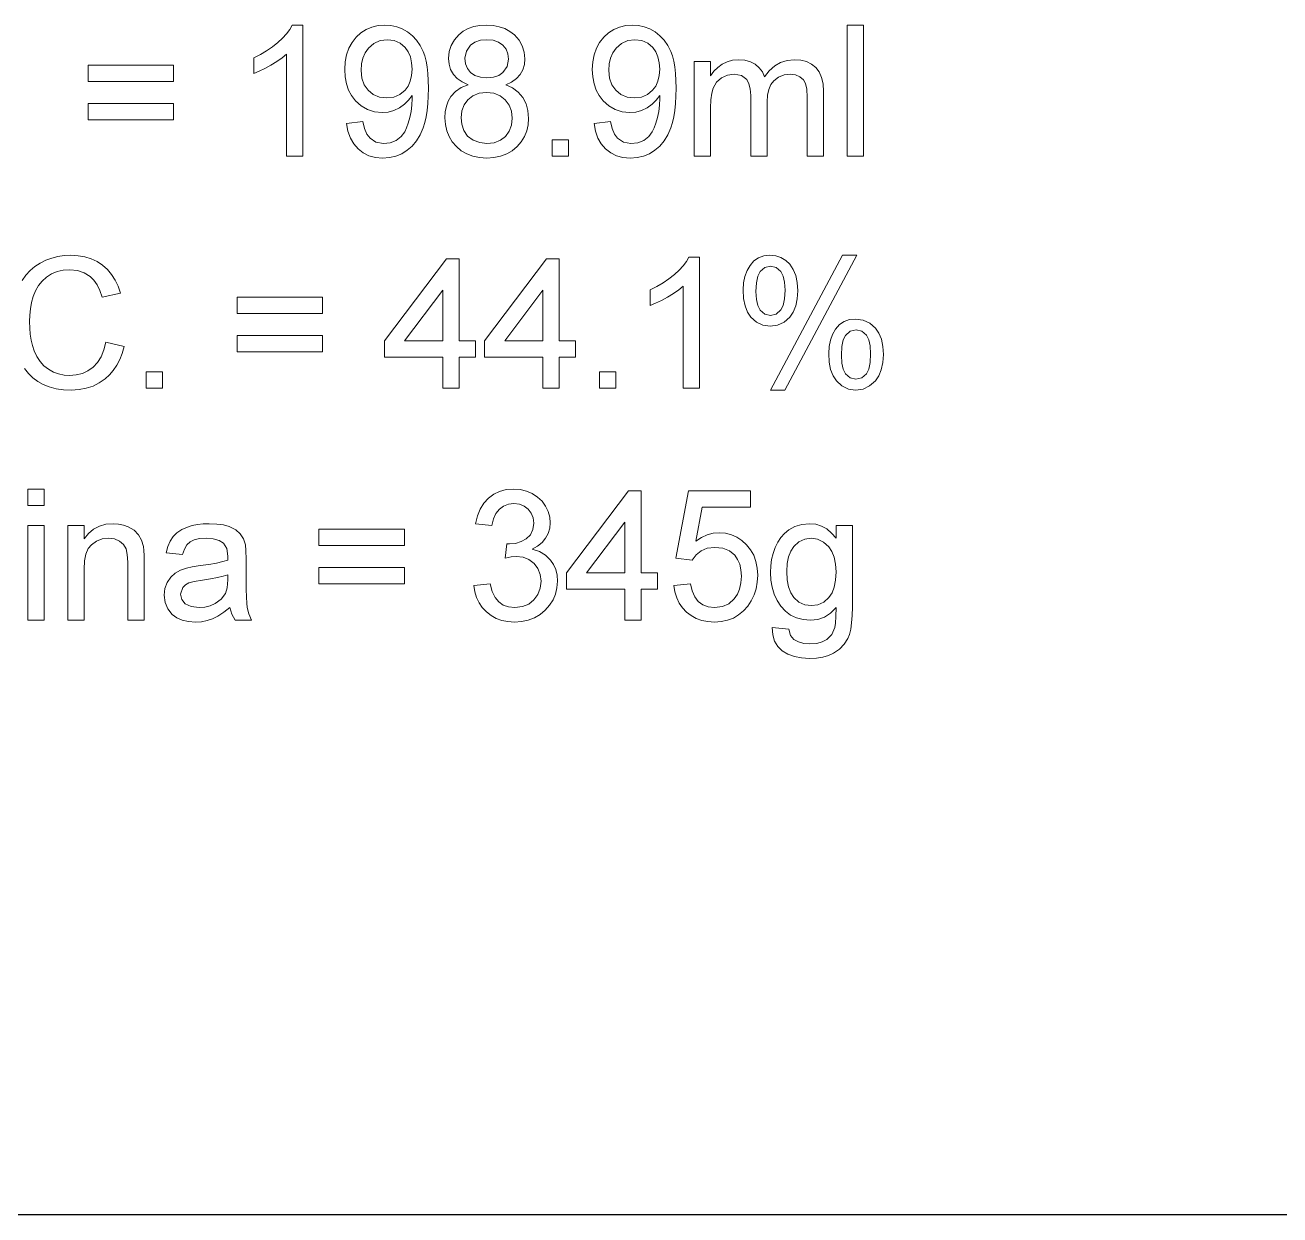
# Model space of a CAD drawing. Header units: millimetres. Extents: x 5 to 286, y 5 to 409.
# Drawn here: x 147.35 to 190.42, y 5 to 45.83 of the extents above; entities that cross this region are included whole.
import ezdxf

# ---------------------------------------------------------------- set-up
doc = ezdxf.new("R2010")
doc.units = ezdxf.units.MM
doc.header["$LTSCALE"] = 0.2
doc.layers.add('OUTLINE', color=7, linetype='Continuous', lineweight=25)
doc.layers.add('TEXT', color=2, linetype='Continuous')

msp = doc.modelspace()

# ---------------------------------------------------------------- linework, layer by layer
at = {"layer": 'OUTLINE'}
msp.add_line((286, 5), (5, 5), dxfattribs=at)
at = {"layer": 'TEXT', "lineweight": 13}
for points in [[(156.882, 41.331), (156.319, 41.331), (156.319, 44.838), (156.17, 44.712), (155.992, 44.585), (155.787, 44.459), (155.574, 44.342), (155.377, 44.248), (155.194, 44.174), (155.194, 44.706), (155.423, 44.82), (155.637, 44.946), (155.835, 45.083), (156.02, 45.232), (156.183, 45.385), (156.321, 45.536), (156.433, 45.685), (156.52, 45.831), (156.882, 45.831)], [(158.382, 42.456), (158.944, 42.519), (159, 42.28), (159.08, 42.089), (159.187, 41.946), (159.392, 41.813), (159.647, 41.769), (159.876, 41.796), (160.083, 41.876), (160.254, 42.003), (160.378, 42.165), (160.443, 42.3), (160.502, 42.464), (160.557, 42.657), (160.6, 42.868), (160.626, 43.086), (160.635, 43.311), (160.632, 43.42), (160.513, 43.256), (160.368, 43.115), (160.197, 42.995), (160.008, 42.904), (159.809, 42.849), (159.6, 42.831), (159.341, 42.856), (159.104, 42.933), (158.887, 43.06), (158.691, 43.237), (158.557, 43.41), (158.453, 43.604), (158.379, 43.818), (158.334, 44.052), (158.319, 44.308), (158.335, 44.572), (158.382, 44.814), (158.461, 45.035), (158.57, 45.235), (158.711, 45.413), (158.876, 45.563), (159.057, 45.68), (159.254, 45.764), (159.466, 45.814), (159.694, 45.831), (159.903, 45.816), (160.103, 45.772), (160.293, 45.699), (160.474, 45.596), (160.64, 45.466), (160.785, 45.312), (160.908, 45.132), (161.011, 44.927), (161.067, 44.772), (161.113, 44.595), (161.148, 44.396), (161.174, 44.176), (161.189, 43.934), (161.194, 43.67), (161.189, 43.394), (161.174, 43.138), (161.149, 42.901), (161.113, 42.683), (161.067, 42.485), (161.011, 42.306), (160.909, 42.068), (160.783, 41.859), (160.636, 41.681), (160.466, 41.534), (160.278, 41.418), (160.073, 41.335), (159.854, 41.285), (159.618, 41.269), (159.372, 41.288), (159.15, 41.346), (158.951, 41.444), (158.775, 41.58), (158.628, 41.752), (158.513, 41.955), (158.431, 42.19)], [(162.558, 43.784), (162.348, 43.879), (162.178, 43.997), (162.048, 44.138), (161.956, 44.302), (161.9, 44.485), (161.882, 44.689), (161.904, 44.921), (161.971, 45.133), (162.082, 45.327), (162.238, 45.501), (162.39, 45.62), (162.561, 45.712), (162.751, 45.778), (162.959, 45.818), (163.187, 45.831), (163.415, 45.818), (163.625, 45.777), (163.817, 45.71), (163.99, 45.615), (164.144, 45.494), (164.303, 45.316), (164.416, 45.12), (164.484, 44.906), (164.507, 44.673), (164.489, 44.476), (164.434, 44.297), (164.343, 44.136), (164.215, 43.996), (164.05, 43.878), (163.847, 43.784), (164.082, 43.676), (164.277, 43.531), (164.431, 43.349), (164.543, 43.135), (164.61, 42.896), (164.632, 42.631), (164.616, 42.407), (164.569, 42.199), (164.489, 42.005), (164.378, 41.826), (164.236, 41.661), (164.067, 41.52), (163.879, 41.41), (163.671, 41.331), (163.443, 41.284), (163.194, 41.269), (162.946, 41.284), (162.718, 41.332), (162.51, 41.41), (162.321, 41.521), (162.153, 41.663), (162.01, 41.828), (161.899, 42.009), (161.82, 42.206), (161.773, 42.418), (161.757, 42.647), (161.77, 42.857), (161.809, 43.049), (161.874, 43.224), (161.965, 43.381), (162.123, 43.557), (162.321, 43.692)], [(166.882, 42.456), (167.444, 42.519), (167.5, 42.28), (167.58, 42.089), (167.687, 41.946), (167.892, 41.813), (168.147, 41.769), (168.376, 41.796), (168.583, 41.876), (168.754, 42.003), (168.878, 42.165), (168.943, 42.3), (169.002, 42.464), (169.057, 42.657), (169.1, 42.868), (169.126, 43.086), (169.135, 43.311), (169.132, 43.42), (169.013, 43.256), (168.868, 43.115), (168.697, 42.995), (168.508, 42.904), (168.309, 42.849), (168.1, 42.831), (167.841, 42.856), (167.604, 42.933), (167.387, 43.06), (167.191, 43.237), (167.057, 43.41), (166.953, 43.604), (166.879, 43.818), (166.834, 44.052), (166.819, 44.308), (166.835, 44.572), (166.882, 44.814), (166.961, 45.035), (167.07, 45.235), (167.211, 45.413), (167.376, 45.563), (167.557, 45.68), (167.754, 45.764), (167.966, 45.814), (168.194, 45.831), (168.403, 45.816), (168.603, 45.772), (168.793, 45.699), (168.974, 45.596), (169.14, 45.466), (169.285, 45.312), (169.408, 45.132), (169.511, 44.927), (169.567, 44.772), (169.613, 44.595), (169.648, 44.396), (169.674, 44.176), (169.689, 43.934), (169.694, 43.67), (169.689, 43.394), (169.674, 43.138), (169.649, 42.901), (169.613, 42.683), (169.567, 42.485), (169.511, 42.306), (169.409, 42.068), (169.283, 41.859), (169.136, 41.681), (168.966, 41.534), (168.778, 41.418), (168.573, 41.335), (168.354, 41.285), (168.118, 41.269), (167.872, 41.288), (167.65, 41.346), (167.451, 41.444), (167.275, 41.58), (167.128, 41.752), (167.013, 41.955), (166.931, 42.19)], [(175.569, 41.331), (175.569, 45.831), (176.132, 45.831), (176.132, 41.331)], [(160.632, 44.32), (160.617, 44.541), (160.573, 44.737), (160.5, 44.91), (160.398, 45.058), (160.226, 45.21), (160.02, 45.301), (159.782, 45.331), (159.535, 45.298), (159.32, 45.2), (159.135, 45.037), (159.024, 44.879), (158.945, 44.7), (158.898, 44.498), (158.882, 44.275), (158.909, 44.013), (158.988, 43.786), (159.122, 43.593), (159.3, 43.448), (159.515, 43.36), (159.768, 43.331), (160.005, 43.36), (160.212, 43.448), (160.389, 43.593), (160.495, 43.737), (160.571, 43.906), (160.617, 44.101)], [(162.444, 44.692), (162.466, 44.507), (162.531, 44.345), (162.639, 44.207), (162.788, 44.102), (162.975, 44.04), (163.2, 44.019), (163.421, 44.039), (163.605, 44.102), (163.752, 44.206), (163.896, 44.413), (163.944, 44.663), (163.922, 44.842), (163.856, 45), (163.745, 45.139), (163.595, 45.246), (163.412, 45.31), (163.194, 45.331), (162.975, 45.31), (162.791, 45.247), (162.642, 45.143), (162.494, 44.936)], [(169.132, 44.32), (169.117, 44.541), (169.073, 44.737), (169, 44.91), (168.898, 45.058), (168.726, 45.21), (168.52, 45.301), (168.282, 45.331), (168.035, 45.298), (167.82, 45.2), (167.635, 45.037), (167.524, 44.879), (167.445, 44.7), (167.398, 44.498), (167.382, 44.275), (167.409, 44.013), (167.488, 43.786), (167.622, 43.593), (167.8, 43.448), (168.015, 43.36), (168.268, 43.331), (168.505, 43.36), (168.712, 43.448), (168.889, 43.593), (168.995, 43.737), (169.071, 43.906), (169.117, 44.101)], [(152.444, 43.894), (149.507, 43.894), (149.507, 44.456), (152.444, 44.456)], [(170.319, 41.331), (170.319, 44.581), (170.882, 44.581), (170.882, 44.092), (170.992, 44.247), (171.124, 44.38), (171.277, 44.492), (171.45, 44.576), (171.637, 44.627), (171.839, 44.644), (172.059, 44.626), (172.251, 44.574), (172.415, 44.488), (172.55, 44.37), (172.656, 44.225), (172.731, 44.053), (172.896, 44.265), (173.08, 44.431), (173.283, 44.549), (173.504, 44.62), (173.744, 44.644), (173.974, 44.627), (174.176, 44.577), (174.349, 44.493), (174.495, 44.376), (174.609, 44.225), (174.691, 44.038), (174.74, 43.814), (174.757, 43.555), (174.757, 41.331), (174.194, 41.331), (174.194, 43.355), (174.181, 43.635), (174.141, 43.824), (174.065, 43.954), (173.946, 44.056), (173.793, 44.122), (173.615, 44.144), (173.4, 44.119), (173.21, 44.044), (173.046, 43.918), (172.947, 43.789), (172.876, 43.626), (172.834, 43.428), (172.819, 43.197), (172.819, 41.331), (172.257, 41.331), (172.257, 43.418), (172.242, 43.639), (172.197, 43.821), (172.123, 43.962), (171.946, 44.098), (171.684, 44.144), (171.461, 44.113), (171.255, 44.022), (171.086, 43.873), (170.97, 43.668), (170.921, 43.49), (170.892, 43.267), (170.882, 42.997), (170.882, 41.331)], [(162.319, 42.652), (162.342, 42.429), (162.411, 42.213), (162.536, 42.025), (162.729, 41.885), (162.96, 41.798), (163.199, 41.769), (163.452, 41.796), (163.665, 41.877), (163.839, 42.013), (163.967, 42.191), (164.044, 42.398), (164.069, 42.635), (164.043, 42.875), (163.964, 43.086), (163.832, 43.268), (163.654, 43.407), (163.437, 43.491), (163.181, 43.519), (162.931, 43.491), (162.72, 43.409), (162.548, 43.271), (162.421, 43.092), (162.345, 42.886)], [(152.444, 42.581), (149.507, 42.581), (149.507, 43.144), (152.444, 43.144)], [(165.444, 41.331), (165.444, 41.894), (166.007, 41.894), (166.007, 41.331)], [(171.997, 36.746), (172.012, 36.984), (172.056, 37.203), (172.13, 37.404), (172.233, 37.586), (172.365, 37.737), (172.523, 37.845), (172.707, 37.91), (172.918, 37.932), (173.116, 37.913), (173.295, 37.855), (173.457, 37.758), (173.602, 37.622), (173.72, 37.449), (173.804, 37.24), (173.855, 36.994), (173.872, 36.711), (173.855, 36.436), (173.804, 36.194), (173.718, 35.985), (173.599, 35.81), (173.402, 35.635), (173.177, 35.53), (172.924, 35.495), (172.674, 35.529), (172.453, 35.633), (172.262, 35.806), (172.146, 35.982), (172.063, 36.197), (172.014, 36.452)], [(172.937, 33.307), (175.407, 37.932), (175.895, 37.932), (173.423, 33.307)], [(161.685, 33.37), (161.685, 34.432), (159.685, 34.432), (159.685, 34.995), (161.81, 37.807), (162.247, 37.807), (162.247, 34.995), (162.81, 34.995), (162.81, 34.432), (162.247, 34.432), (162.247, 33.37)], [(165.122, 33.37), (165.122, 34.432), (163.122, 34.432), (163.122, 34.995), (165.247, 37.807), (165.685, 37.807), (165.685, 34.995), (166.247, 34.995), (166.247, 34.432), (165.685, 34.432), (165.685, 33.37)], [(170.497, 33.37), (169.935, 33.37), (169.935, 36.876), (169.785, 36.75), (169.608, 36.624), (169.402, 36.497), (169.19, 36.381), (168.992, 36.286), (168.81, 36.212), (168.81, 36.745), (169.038, 36.859), (169.252, 36.984), (169.451, 37.122), (169.635, 37.27), (169.799, 37.424), (169.937, 37.575), (170.049, 37.723), (170.135, 37.87), (170.497, 37.87)], [(172.933, 37.557), (172.737, 37.511), (172.577, 37.371), (172.498, 37.213), (172.45, 36.986), (172.435, 36.689), (172.451, 36.418), (172.498, 36.206), (172.578, 36.054), (172.739, 35.916), (172.933, 35.87), (173.132, 35.916), (173.293, 36.055), (173.371, 36.213), (173.419, 36.439), (173.435, 36.734), (173.419, 37.007), (173.371, 37.22), (173.291, 37.373), (173.13, 37.511)], [(161.685, 34.995), (161.685, 36.731), (160.373, 34.995)], [(165.122, 34.995), (165.122, 36.731), (163.811, 34.995)], [(157.56, 35.932), (154.622, 35.932), (154.622, 36.495), (157.56, 36.495)], [(174.935, 34.559), (174.949, 34.798), (174.994, 35.018), (175.067, 35.219), (175.17, 35.4), (175.302, 35.551), (175.46, 35.658), (175.645, 35.723), (175.857, 35.745), (176.116, 35.71), (176.344, 35.607), (176.54, 35.435), (176.658, 35.262), (176.742, 35.052), (176.793, 34.806), (176.81, 34.524), (176.793, 34.248), (176.741, 34.006), (176.656, 33.798), (176.537, 33.623), (176.34, 33.447), (176.115, 33.342), (175.86, 33.307), (175.61, 33.342), (175.39, 33.446), (175.199, 33.62), (175.083, 33.796), (175.001, 34.011), (174.951, 34.266)], [(175.872, 35.37), (175.674, 35.323), (175.514, 35.184), (175.435, 35.026), (175.388, 34.798), (175.372, 34.501), (175.388, 34.232), (175.436, 34.02), (175.516, 33.868), (175.676, 33.728), (175.869, 33.682), (176.069, 33.728), (176.231, 33.868), (176.309, 34.025), (176.356, 34.252), (176.372, 34.546), (176.356, 34.82), (176.308, 35.033), (176.229, 35.185), (176.068, 35.324)], [(157.56, 34.62), (154.622, 34.62), (154.622, 35.182), (157.56, 35.182)], [(151.497, 33.37), (151.497, 33.932), (152.06, 33.932), (152.06, 33.37)], [(167.06, 33.37), (167.06, 33.932), (167.622, 33.932), (167.622, 33.37)], [(147.435, 29.346), (147.435, 29.908), (147.997, 29.908), (147.997, 29.346)], [(162.747, 26.596), (163.31, 26.658), (163.384, 26.397), (163.483, 26.19), (163.607, 26.036), (163.761, 25.93), (163.946, 25.867), (164.162, 25.846), (164.417, 25.874), (164.634, 25.961), (164.815, 26.106), (164.951, 26.293), (165.032, 26.508), (165.06, 26.75), (165.033, 26.98), (164.953, 27.181), (164.819, 27.355), (164.644, 27.487), (164.44, 27.567), (164.207, 27.594), (164.037, 27.578), (163.829, 27.533), (163.889, 28.033), (163.974, 28.026), (164.181, 28.046), (164.374, 28.104), (164.552, 28.201), (164.695, 28.339), (164.781, 28.519), (164.81, 28.741), (164.788, 28.922), (164.725, 29.081), (164.619, 29.219), (164.479, 29.324), (164.315, 29.387), (164.126, 29.408), (163.938, 29.387), (163.772, 29.325), (163.628, 29.221), (163.511, 29.075), (163.426, 28.887), (163.372, 28.658), (162.81, 28.721), (162.874, 28.987), (162.969, 29.222), (163.095, 29.426), (163.252, 29.597), (163.434, 29.733), (163.638, 29.83), (163.863, 29.889), (164.108, 29.908), (164.338, 29.891), (164.555, 29.839), (164.759, 29.752), (164.942, 29.635), (165.094, 29.493), (165.214, 29.325), (165.302, 29.141), (165.355, 28.95), (165.372, 28.751), (165.355, 28.564), (165.303, 28.389), (165.216, 28.226), (165.096, 28.079), (164.942, 27.953), (164.756, 27.849), (165.002, 27.766), (165.213, 27.64), (165.387, 27.469), (165.49, 27.316), (165.563, 27.144), (165.607, 26.955), (165.622, 26.747), (165.605, 26.52), (165.555, 26.307), (165.471, 26.108), (165.354, 25.923), (165.203, 25.753), (165.026, 25.606), (164.832, 25.492), (164.62, 25.411), (164.39, 25.362), (164.143, 25.346), (163.919, 25.359), (163.712, 25.401), (163.52, 25.471), (163.343, 25.568), (163.183, 25.694), (163.043, 25.841), (162.93, 26.005), (162.843, 26.185), (162.782, 26.382)], [(167.935, 25.408), (167.935, 26.471), (165.935, 26.471), (165.935, 27.033), (168.06, 29.846), (168.497, 29.846), (168.497, 27.033), (169.06, 27.033), (169.06, 26.471), (168.497, 26.471), (168.497, 25.408)], [(169.622, 26.596), (170.185, 26.658), (170.243, 26.411), (170.334, 26.208), (170.458, 26.05), (170.613, 25.936), (170.8, 25.868), (171.019, 25.846), (171.285, 25.878), (171.509, 25.976), (171.692, 26.138), (171.798, 26.297), (171.874, 26.479), (171.919, 26.686), (171.935, 26.916), (171.92, 27.134), (171.878, 27.327), (171.806, 27.497), (171.707, 27.642), (171.529, 27.79), (171.302, 27.878), (171.023, 27.908), (170.763, 27.878), (170.551, 27.786), (170.381, 27.647), (170.247, 27.471), (169.685, 27.533), (170.122, 29.846), (172.247, 29.846), (172.247, 29.283), (170.586, 29.283), (170.371, 28.119), (170.565, 28.245), (170.763, 28.336), (170.967, 28.39), (171.175, 28.408), (171.391, 28.392), (171.592, 28.343), (171.78, 28.261), (171.954, 28.146), (172.114, 27.999), (172.252, 27.827), (172.359, 27.635), (172.436, 27.425), (172.482, 27.196), (172.497, 26.949), (172.483, 26.711), (172.442, 26.487), (172.374, 26.275), (172.278, 26.077), (172.154, 25.892), (172.007, 25.725), (171.842, 25.589), (171.661, 25.482), (171.463, 25.406), (171.248, 25.361), (171.016, 25.346), (170.788, 25.359), (170.577, 25.4), (170.384, 25.469), (170.208, 25.565), (170.05, 25.688), (169.913, 25.834), (169.802, 25.997), (169.716, 26.179), (169.656, 26.378)], [(147.435, 25.408), (147.435, 28.658), (147.997, 28.658), (147.997, 25.408)], [(148.81, 25.408), (148.81, 28.658), (149.372, 28.658), (149.372, 28.197), (149.522, 28.386), (149.697, 28.532), (149.895, 28.637), (150.119, 28.7), (150.366, 28.721), (150.55, 28.709), (150.723, 28.674), (150.886, 28.615), (151.093, 28.493), (151.241, 28.339), (151.341, 28.153), (151.405, 27.933), (151.422, 27.806), (151.431, 27.629), (151.435, 27.4), (151.435, 25.408), (150.872, 25.408), (150.872, 27.362), (150.865, 27.565), (150.844, 27.731), (150.81, 27.859), (150.723, 28.007), (150.587, 28.122), (150.414, 28.196), (150.213, 28.221), (149.995, 28.196), (149.798, 28.122), (149.621, 28), (149.512, 27.865), (149.434, 27.68), (149.388, 27.446), (149.372, 27.162), (149.372, 25.408)], [(154.372, 25.846), (154.165, 25.681), (153.968, 25.551), (153.781, 25.458), (153.595, 25.396), (153.399, 25.358), (153.194, 25.346), (152.951, 25.362), (152.737, 25.411), (152.554, 25.492), (152.4, 25.606), (152.246, 25.795), (152.153, 26.017), (152.122, 26.271), (152.148, 26.498), (152.227, 26.705), (152.348, 26.882), (152.502, 27.02), (152.683, 27.124), (152.885, 27.2), (153.081, 27.242), (153.357, 27.282), (153.658, 27.323), (153.917, 27.369), (154.133, 27.418), (154.307, 27.471), (154.31, 27.604), (154.272, 27.872), (154.16, 28.047), (154.004, 28.143), (153.803, 28.201), (153.56, 28.221), (153.333, 28.207), (153.149, 28.165), (153.009, 28.096), (152.901, 27.993), (152.814, 27.846), (152.747, 27.658), (152.185, 27.721), (152.245, 27.936), (152.326, 28.122), (152.429, 28.279), (152.559, 28.409), (152.723, 28.518), (152.92, 28.606), (153.087, 28.656), (153.267, 28.692), (153.46, 28.713), (153.665, 28.721), (153.928, 28.709), (154.155, 28.676), (154.348, 28.621), (154.576, 28.509), (154.734, 28.372), (154.839, 28.202), (154.907, 27.992), (154.928, 27.798), (154.935, 27.5), (154.935, 26.802), (154.937, 26.468), (154.944, 26.197), (154.956, 25.989), (154.972, 25.844), (155.028, 25.622), (155.122, 25.408), (154.56, 25.408), (154.44, 25.611)], [(160.372, 27.971), (157.435, 27.971), (157.435, 28.533), (160.372, 28.533)], [(167.935, 27.033), (167.935, 28.769), (166.623, 27.033)], [(172.997, 25.158), (173.56, 25.096), (173.622, 24.887), (173.742, 24.744), (173.893, 24.661), (174.076, 24.612), (174.291, 24.596), (174.522, 24.612), (174.715, 24.661), (174.87, 24.744), (175.04, 24.922), (175.146, 25.16), (175.169, 25.309), (175.182, 25.537), (175.185, 25.846), (174.997, 25.654), (174.789, 25.517), (174.558, 25.435), (174.306, 25.408), (174.056, 25.427), (173.83, 25.485), (173.627, 25.582), (173.448, 25.716), (173.293, 25.89), (173.164, 26.09), (173.064, 26.306), (172.992, 26.537), (172.949, 26.784), (172.935, 27.046), (172.945, 27.273), (172.975, 27.492), (173.025, 27.701), (173.095, 27.902), (173.185, 28.087), (173.292, 28.249), (173.418, 28.389), (173.562, 28.507), (173.777, 28.626), (174.016, 28.697), (174.278, 28.721), (174.491, 28.701), (174.687, 28.641), (174.869, 28.541), (175.034, 28.401), (175.185, 28.221), (175.185, 28.658), (175.747, 28.658), (175.747, 25.852), (175.741, 25.567), (175.722, 25.317), (175.692, 25.102), (175.648, 24.923), (175.593, 24.779), (175.47, 24.583), (175.307, 24.416), (175.104, 24.279), (174.927, 24.199), (174.731, 24.141), (174.515, 24.107), (174.28, 24.096), (174.004, 24.112), (173.756, 24.162), (173.535, 24.244), (173.342, 24.36), (173.187, 24.509), (173.077, 24.692), (173.014, 24.908)], [(173.497, 27.085), (173.512, 26.799), (173.557, 26.554), (173.632, 26.351), (173.737, 26.19), (173.911, 26.033), (174.112, 25.939), (174.34, 25.908), (174.566, 25.939), (174.767, 26.033), (174.941, 26.188), (175.048, 26.348), (175.124, 26.548), (175.169, 26.788), (175.185, 27.067), (175.169, 27.336), (175.122, 27.569), (175.044, 27.767), (174.934, 27.93), (174.756, 28.091), (174.555, 28.188), (174.331, 28.221), (174.111, 28.189), (173.914, 28.093), (173.74, 27.934), (173.634, 27.774), (173.558, 27.579), (173.512, 27.349)], [(160.372, 26.658), (157.435, 26.658), (157.435, 27.221), (160.372, 27.221)], [(154.31, 26.971), (154.146, 26.918), (153.946, 26.87), (153.709, 26.827), (153.437, 26.787), (153.155, 26.741), (152.97, 26.689), (152.849, 26.623), (152.759, 26.531), (152.685, 26.3), (152.725, 26.121), (152.846, 25.975), (153.045, 25.878), (153.319, 25.846), (153.518, 25.86), (153.7, 25.905), (153.868, 25.979), (154.076, 26.131), (154.221, 26.321), (154.285, 26.52), (154.307, 26.796)]]:
    msp.add_lwpolyline(points, close=True, dxfattribs=at)
msp.add_lwpolyline([(147.242, 37.07), (147.372, 37.248), (147.519, 37.406), (147.683, 37.544), (147.865, 37.662), (148.06, 37.759), (148.262, 37.835), (148.472, 37.889), (148.689, 37.921), (148.914, 37.932), (149.165, 37.918), (149.4, 37.878), (149.618, 37.809), (149.82, 37.714), (150.005, 37.591), (150.172, 37.444), (150.317, 37.274), (150.44, 37.083), (150.542, 36.869), (150.622, 36.633), (149.997, 36.496), (149.917, 36.724), (149.82, 36.918), (149.706, 37.08), (149.577, 37.208), (149.377, 37.333), (149.146, 37.407), (148.884, 37.432), (148.653, 37.417), (148.443, 37.37), (148.252, 37.293), (148.081, 37.184), (147.932, 37.049), (147.807, 36.893), (147.705, 36.716), (147.628, 36.518), (147.571, 36.307), (147.53, 36.094), (147.505, 35.877), (147.497, 35.657), (147.503, 35.433), (147.523, 35.221), (147.554, 35.021), (147.599, 34.833), (147.656, 34.657), (147.746, 34.457), (147.858, 34.284), (147.993, 34.138), (148.149, 34.018), (148.32, 33.926), (148.497, 33.86), (148.682, 33.82), (148.874, 33.807), (149.102, 33.825), (149.312, 33.879), (149.503, 33.969), (149.677, 34.095), (149.828, 34.256), (149.953, 34.452), (150.051, 34.683), (150.122, 34.949), (150.747, 34.799), (150.678, 34.566), (150.593, 34.353), (150.492, 34.158), (150.374, 33.983), (150.241, 33.826), (150.091, 33.689), (149.893, 33.552), (149.678, 33.445), (149.447, 33.368), (149.198, 33.322), (148.933, 33.307), (148.66, 33.319), (148.408, 33.354), (148.177, 33.413), (147.968, 33.495), (147.78, 33.601), (147.611, 33.73), (147.459, 33.879), (147.324, 34.05)], dxfattribs=at)

doc.saveas('drawing.dxf')
